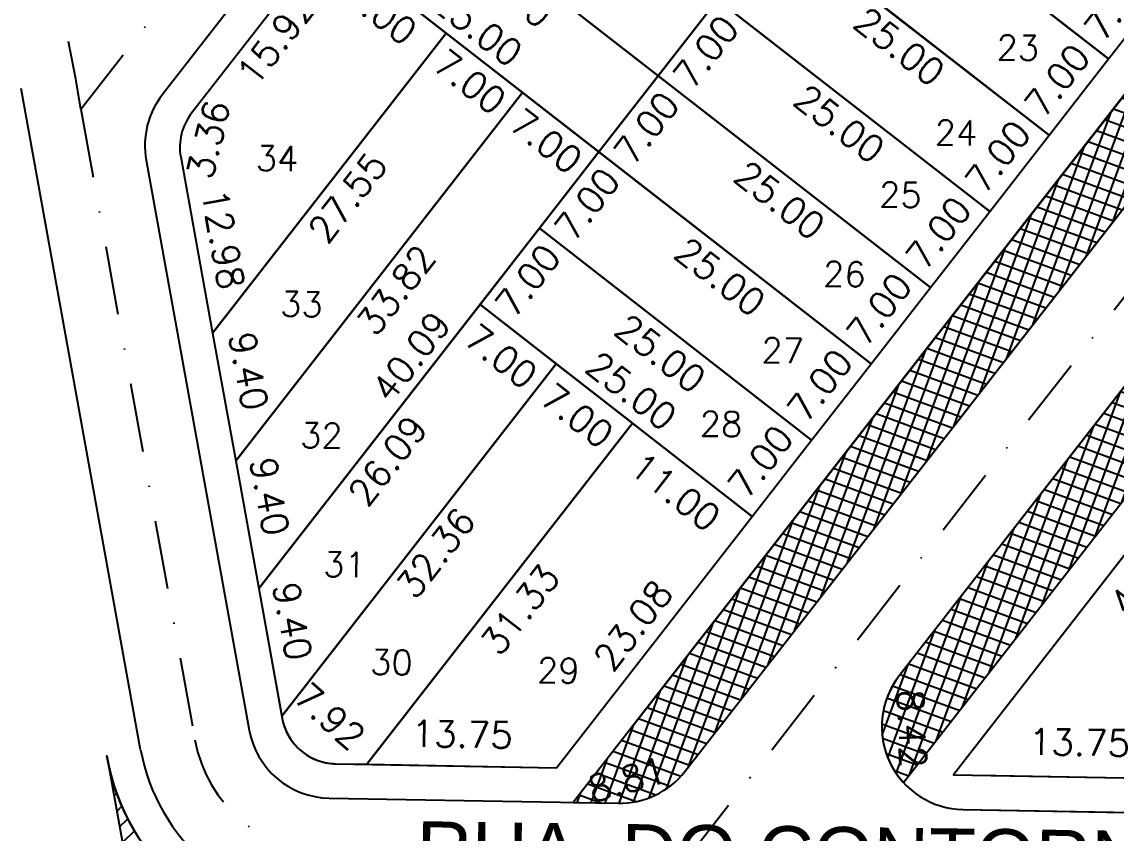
# Model space of a CAD drawing. Header units: millimetres. Extents: x -4430026 to 4783824, y 584 to 9593110.
# Drawn here: x 2117 to 2196.3, y 750.1 to 808.9 of the extents above; entities that cross this region are included whole.
import ezdxf
from ezdxf.enums import TextEntityAlignment as Align

# ---------------------------------------------------------------- set-up
doc = ezdxf.new("R2010")
doc.units = ezdxf.units.MM
doc.linetypes.add('CONTINUO', pattern=[0])
doc.linetypes.add('DASHDOT', pattern=[1, 0.5, -0.25, 0, -0.25])
for name, color, linetype in [('Bra-Rua Calçadas', 1, 'Continuous'), ('Calçada', 1, 'Continuous'), ('Cota', 8, 'Continuous'), ('Cota Curvas', 2, 'Continuous'), ('EIXO DAS VIAS', 252, 'DASHDOT'), ('Elevatórias', 30, 'Continuous'), ('Lotes', 2, 'Continuous'), ('Nomes de Ruas', 3, 'Continuous'), ('Numero de lotes', 5, 'Continuous'), ('ÁREA INSTITUCIONAL', 12, 'Continuous'), ('Área Verde Alameda etc.', 92, 'Continuous')]:
    doc.layers.add(name, color=color, linetype=linetype)
doc.styles.add('arcad1', font='romans.shx')
doc.styles.add('ARIAL', font='arial.ttf', dxfattribs={"height": 0.25})
doc.styles.add('ROMANS', font='romans.shx')
doc.dimstyles.new('BOLA100', dxfattribs={"dimscale": 0, "dimtxt": 1.9, "dimasz": 0.18, "dimexe": 0.18, "dimexo": 0.063, "dimgap": 0, "dimtad": 1, "dimzin": 4, "dimdsep": 46, "dimtxsty": 'ROMANS', "dimcen": 0.09, "dimse1": 1, "dimse2": 1, "dimsd1": 1, "dimsd2": 1, "dimclrt": 256, "dimaunit": 1, "dimadec": 4, "dimazin": 0, "dimtfac": 1.2, "dimtix": 1, "dimtmove": 2, "dimatfit": 3, "dimfxl": 1, "dimtvp": 2, "dimtolj": 1, "dimtzin": 4, "dimarcsym": 0})
pattern_1 = [(69.82082076021932, (-350710.3129513949, -9590084.730252339), (-0.8940340631347666, 0.3285716724776191), []), (159.8208207602193, (-350710.3129513949, -9590084.730252339), (-0.3285716724776191, -0.8940340631347666), [])]

# ---------------------------------------------------------------- blocks, each defined once
blk = doc.blocks.new('*D1786')
at = {"layer": 'DEFPOINTS', "color": 0}
for p in [(2139.052638216398, 814.8634582181015), (2141.050563330055, 813.3077562252172), (2129.274089364788, 802.3052636441332)]:
    blk.add_point(p, dxfattribs=at)
at = {"layer": 'Cota', "insert": (2135.411724446258, 807.6123139076421), "char_height": 1.9, "attachment_point": 5, "rotation": 52.09357718346192, "style": 'ROMANS'}
blk.add_mtext('\\A1;15.92', dxfattribs=at)
blk = doc.blocks.new('*D1808')
at = {"layer": 'DEFPOINTS', "color": 0}
for p in [(2147.731805626756, 808.1053480431925), (2149.802662675249, 806.4928569559428), (2130.803244725323, 786.3646823484938)]:
    blk.add_point(p, dxfattribs=at)
at = {"layer": 'Cota', "insert": (2140.588817766667, 796.2061790781657), "char_height": 1.9, "attachment_point": 5, "rotation": 52.09357717100353, "style": 'ROMANS'}
blk.add_mtext('\\A1;27.55', dxfattribs=at)
blk = doc.blocks.new('*D1809')
at = {"layer": 'DEFPOINTS', "color": 0}
for p in [(2153.254912155668, 803.8047324792037), (2155.244190491078, 802.2557633760999), (2132.475166231847, 777.1181457043183)]:
    blk.add_point(p, dxfattribs=at)
at = {"layer": 'Cota', "insert": (2144.104753071229, 789.4961249581331), "char_height": 1.9, "attachment_point": 5, "rotation": 52.09357717834824, "style": 'ROMANS'}
blk.add_mtext('\\A1;33.82', dxfattribs=at)
blk = doc.blocks.new('*D1810')
at = {"layer": 'DEFPOINTS', "color": 0}
for p in [(2158.24640955168, 799.9180590493553), (2158.778018690167, 799.5041169096269), (2134.147087738371, 767.8716090620048)]:
    blk.add_point(p, dxfattribs=at)
at = {"layer": 'Cota', "insert": (2145.181379617922, 784.685460095122), "char_height": 1.9, "attachment_point": 5, "rotation": 52.09357717055336, "style": 'ROMANS'}
blk.add_mtext('\\A1;40.09', dxfattribs=at)
blk = doc.blocks.new('*D3001')
at = {"layer": 'DEFPOINTS', "color": 0}
for p in [(2143.353253782714, 820.3865647484106), (2141.722392673685, 818.2921158245449), (2163.07863425369, 805.0272234417986)]:
    blk.add_point(p, dxfattribs=at)
at = {"layer": 'Cota', "insert": (2152.168737878779, 811.3620096290774), "char_height": 1.9, "attachment_point": 5, "rotation": 322.09357716842817, "style": 'ROMANS'}
blk.add_mtext('\\A1;25.00', dxfattribs=at)
blk = doc.blocks.new('*D3002')
at = {"layer": 'DEFPOINTS', "color": 0}
for p in [(2139.530315809266, 815.4769202210679), (2139.052638215466, 814.8634582181018), (2158.778018688305, 799.5041169133524)]:
    blk.add_point(p, dxfattribs=at)
at = {"layer": 'Cota', "insert": (2149.976661015212, 808.5468140265926), "char_height": 1.9, "attachment_point": 5, "rotation": 322.09357717441907, "style": 'ROMANS'}
blk.add_mtext('\\A1;25.00', dxfattribs=at)
blk = doc.blocks.new('*D3003')
at = {"layer": 'DEFPOINTS', "color": 0}
for p in [(2153.254912155668, 803.8047324792036), (2151.606940150595, 801.6883087251846), (2158.778018689236, 799.504116909627)]:
    blk.add_point(p, dxfattribs=at)
at = {"layer": 'Cota', "insert": (2154.952148387188, 800.2875653980765), "char_height": 1.9, "attachment_point": 5, "rotation": 322.09357715289326, "style": 'ROMANS'}
blk.add_mtext('\\A1;7.00', dxfattribs=at)
blk = doc.blocks.new('*D3004')
at = {"layer": 'DEFPOINTS', "color": 0}
for p in [(2147.731805624893, 808.1053480469175), (2146.083833623291, 805.9889242964591), (2153.254912155667, 803.8047324792034)]:
    blk.add_point(p, dxfattribs=at)
at = {"layer": 'Cota', "insert": (2149.42904185885, 804.5881809710671), "char_height": 1.9, "attachment_point": 5, "rotation": 322.0935771646594, "style": 'ROMANS'}
blk.add_mtext('\\A1;7.00', dxfattribs=at)
blk = doc.blocks.new('*D3005')
at = {"layer": 'DEFPOINTS', "color": 0}
for p in [(2139.052638214534, 814.8634582181015), (2137.404666212029, 812.7470344664836), (2147.731805624427, 808.1053480469177)]:
    blk.add_point(p, dxfattribs=at)
at = {"layer": 'Cota', "insert": (2142.327904885003, 810.1175438366014), "char_height": 1.9, "attachment_point": 5, "rotation": 322.0935771646594, "style": 'ROMANS'}
blk.add_mtext('\\A1;11.00', dxfattribs=at)
blk = doc.blocks.new('*D6038')
at = {"layer": 'DEFPOINTS', "color": 0}
for p in [(2150.176787559862, 788.4579038471469), (2155.699894092964, 784.1572882868836), (2153.86903852081, 781.8059945639191)]:
    blk.add_point(p, dxfattribs=at)
at = {"layer": 'Cota', "insert": (2151.691140223311, 784.7058668023199), "char_height": 1.9, "attachment_point": 5, "rotation": 322.0935772106981, "style": 'ROMANS'}
blk.add_mtext('\\A1;7.00', dxfattribs=at)
blk = doc.blocks.new('*D6039')
at = {"layer": 'DEFPOINTS', "color": 0}
for p in [(2155.69989409017, 784.1572882850211), (2161.223000622807, 779.8566727210325), (2159.392145049842, 777.5053790009238)]:
    blk.add_point(p, dxfattribs=at)
at = {"layer": 'Cota', "insert": (2157.214246753916, 780.4052512416648), "char_height": 1.9, "attachment_point": 5, "rotation": 322.09357716465945, "style": 'ROMANS'}
blk.add_mtext('\\A1;7.00', dxfattribs=at)
blk = doc.blocks.new('*D6040')
at = {"layer": 'DEFPOINTS', "color": 0}
for p in [(2161.223000622807, 779.8566727210325), (2169.902168029906, 773.0985625442602), (2168.071312461584, 770.7472688301139)]:
    blk.add_point(p, dxfattribs=at)
at = {"layer": 'Cota', "insert": (2164.315383727435, 774.8758883759739), "char_height": 1.9, "attachment_point": 5, "rotation": 322.09357716465945, "style": 'ROMANS'}
blk.add_mtext('\\A1;11.00', dxfattribs=at)
blk = doc.blocks.new('*D6041')
at = {"layer": 'DEFPOINTS', "color": 0}
for p in [(2155.745911183129, 756.2298484649992), (2141.971955097733, 755.1333340071628), (2155.721902358332, 754.8874211889248)]:
    blk.add_point(p, dxfattribs=at)
at = {"layer": 'Cota', "insert": (2148.88792524154, 757.3026529769392), "char_height": 1.9, "attachment_point": 5, "rotation": 358.97539500462346, "style": 'ROMANS'}
blk.add_mtext('\\A1;13.75', dxfattribs=at)
blk = doc.blocks.new('*D6042')
at = {"layer": 'DEFPOINTS', "color": 0}
for p in [(2169.105136517418, 773.7191781546585), (2169.902168030372, 773.0985625442604), (2155.721902352745, 754.8874211907874)]:
    blk.add_point(p, dxfattribs=at)
at = {"layer": 'Cota', "insert": (2161.265439220806, 765.1972624475791), "char_height": 1.9, "attachment_point": 5, "rotation": 52.0935771644787, "style": 'ROMANS'}
blk.add_mtext('\\A1;23.08', dxfattribs=at)
blk = doc.blocks.new('*D6043')
at = {"layer": 'DEFPOINTS', "color": 0}
for p in [(2161.223000625136, 779.856672721032), (2163.463026277128, 778.1124570102801), (2141.971955098665, 755.133334007163)]:
    blk.add_point(p, dxfattribs=at)
at = {"layer": 'Cota', "insert": (2153.087939056001, 766.3344426228826), "char_height": 1.9, "attachment_point": 5, "rotation": 52.09357717366265, "style": 'ROMANS'}
blk.add_mtext('\\A1;31.33', dxfattribs=at)
blk = doc.blocks.new('*D6044')
at = {"layer": 'DEFPOINTS', "color": 0}
for p in [(2155.699894093896, 784.157288283158), (2157.668558351483, 782.6243705128262), (2135.819009241169, 758.6250724159665)]:
    blk.add_point(p, dxfattribs=at)
at = {"layer": 'Cota', "insert": (2146.978551467282, 770.4419175488374), "char_height": 1.9, "attachment_point": 5, "rotation": 52.09357716832887, "style": 'ROMANS'}
blk.add_mtext('\\A1;32.36', dxfattribs=at)
blk = doc.blocks.new('*D6045')
at = {"layer": 'DEFPOINTS', "color": 0}
for p in [(2150.176787557068, 788.4579038452844), (2152.25073715075, 786.8430047206086), (2134.147087738371, 767.8716090620051)]:
    blk.add_point(p, dxfattribs=at)
at = {"layer": 'Cota', "insert": (2143.486322783514, 777.1335122985108), "char_height": 1.9, "attachment_point": 5, "rotation": 52.09357717331003, "style": 'ROMANS'}
blk.add_mtext('\\A1;26.09', dxfattribs=at)
blk = doc.blocks.new('*D6046')
at = {"layer": 'DEFPOINTS', "color": 0}
for p in [(2150.176787559396, 788.4579038508722), (2170.420206472479, 773.7638583520106), (2169.902168031304, 773.0985625461228)]:
    blk.add_point(p, dxfattribs=at)
at = {"layer": 'Cota', "insert": (2161.141171206069, 782.1930934622717), "char_height": 1.9, "attachment_point": 5, "rotation": 322.0935771731077, "style": 'ROMANS'}
blk.add_mtext('\\A1;25.00', dxfattribs=at)
blk = doc.blocks.new('*D6047')
at = {"layer": 'DEFPOINTS', "color": 0}
for p in [(2154.477403124316, 793.9810103793186), (2174.202783594827, 778.621669080157), (2172.530414886213, 776.4739136249037)]:
    blk.add_point(p, dxfattribs=at)
at = {"layer": 'Cota', "insert": (2163.251379620396, 784.9031487324536), "char_height": 1.9, "attachment_point": 5, "rotation": 322.0935771812453, "style": 'ROMANS'}
blk.add_mtext('\\A1;25.00', dxfattribs=at)
blk = doc.blocks.new('*D6048')
at = {"layer": 'DEFPOINTS', "color": 0}
for p in [(2158.778018689236, 799.5041169096269), (2178.503399158815, 784.1447756104658), (2176.855427157388, 782.028351860233)]:
    blk.add_point(p, dxfattribs=at)
at = {"layer": 'Cota', "insert": (2167.576391894301, 790.4575869702434), "char_height": 1.9, "attachment_point": 5, "rotation": 322.0935771646594, "style": 'ROMANS'}
blk.add_mtext('\\A1;25.00', dxfattribs=at)
blk = doc.blocks.new('*D6049')
at = {"layer": 'DEFPOINTS', "color": 0}
for p in [(2163.07863425369, 805.0272234417986), (2182.80401472327, 789.6678821389118), (2181.173153612673, 787.5734332133169)]:
    blk.add_point(p, dxfattribs=at)
at = {"layer": 'Cota', "insert": (2171.894118348682, 796.0026683240304), "char_height": 1.9, "attachment_point": 5, "rotation": 322.0935771646594, "style": 'ROMANS'}
blk.add_mtext('\\A1;25.00', dxfattribs=at)
blk = doc.blocks.new('*D6050')
at = {"layer": 'DEFPOINTS', "color": 0}
for p in [(2167.379249817213, 810.5503299776951), (2187.104630285396, 795.1909886729458), (2185.490885756715, 793.1185218808208)]:
    blk.add_point(p, dxfattribs=at)
at = {"layer": 'Cota', "insert": (2176.211850492708, 801.5477569915471), "char_height": 1.9, "attachment_point": 5, "rotation": 322.0935771646594, "style": 'ROMANS'}
blk.add_mtext('\\A1;25.00', dxfattribs=at)
blk = doc.blocks.new('*D6051')
at = {"layer": 'DEFPOINTS', "color": 0}
for p in [(2171.679865384462, 816.0734365061411), (2191.405245852178, 800.7140952032546), (2189.844508404863, 798.7097032606027)]:
    blk.add_point(p, dxfattribs=at)
at = {"layer": 'Cota', "insert": (2180.565473141453, 807.1389383708648), "char_height": 1.9, "attachment_point": 5, "rotation": 322.0935771646594, "style": 'ROMANS'}
blk.add_mtext('\\A1;25.00', dxfattribs=at)
blk = doc.blocks.new('*D6052')
at = {"layer": 'DEFPOINTS', "color": 0}
for p in [(2175.980480947519, 821.5965430401753), (2195.705861418495, 806.2372017372887), (2194.029386028599, 804.084172238738)]:
    blk.add_point(p, dxfattribs=at)
at = {"layer": 'Cota', "insert": (2184.750350764174, 812.51340734979), "char_height": 1.9, "attachment_point": 5, "rotation": 322.0935771646594, "style": 'ROMANS'}
blk.add_mtext('\\A1;25.00', dxfattribs=at)
blk = doc.blocks.new('*D6078')
at = {"layer": 'DEFPOINTS', "color": 0}
for p in [(2173.405752083307, 779.2422846887415), (2174.202783593895, 778.621669080157), (2169.902168030372, 773.0985625442605)]:
    blk.add_point(p, dxfattribs=at)
at = {"layer": 'Cota', "insert": (2170.505879841808, 777.064386391988), "char_height": 1.9, "attachment_point": 5, "rotation": 52.09357716318834, "style": 'ROMANS'}
blk.add_mtext('\\A1;7.00', dxfattribs=at)
blk = doc.blocks.new('*D6079')
at = {"layer": 'DEFPOINTS', "color": 0}
for p in [(2177.706367648779, 784.7653912160331), (2178.503399157884, 784.1447756086031), (2174.202783592032, 778.6216690801568)]:
    blk.add_point(p, dxfattribs=at)
at = {"layer": 'Cota', "insert": (2174.806495408646, 782.5874929210343), "char_height": 1.9, "attachment_point": 5, "rotation": 52.09357716318834, "style": 'ROMANS'}
blk.add_mtext('\\A1;7.00', dxfattribs=at)
blk = doc.blocks.new('*D6080')
at = {"layer": 'DEFPOINTS', "color": 0}
for p in [(2182.006983212016, 790.2884977491024), (2182.804014724667, 789.6678821389118), (2178.503399158815, 784.1447756104657)]:
    blk.add_point(p, dxfattribs=at)
at = {"layer": 'Cota', "insert": (2179.107110971883, 788.1105994541033), "char_height": 1.9, "attachment_point": 5, "rotation": 52.09357716318834, "style": 'ROMANS'}
blk.add_mtext('\\A1;7.00', dxfattribs=at)
blk = doc.blocks.new('*D6081')
at = {"layer": 'DEFPOINTS', "color": 0}
for p in [(2186.307598780334, 795.8116042789903), (2187.104630290052, 795.190988671083), (2182.804014724667, 789.6678821389118)]:
    blk.add_point(p, dxfattribs=at)
at = {"layer": 'Cota', "insert": (2183.407726539386, 793.6337059829449), "char_height": 1.9, "attachment_point": 5, "rotation": 52.09357716318834, "style": 'ROMANS'}
blk.add_mtext('\\A1;7.00', dxfattribs=at)
blk = doc.blocks.new('*D6082')
at = {"layer": 'DEFPOINTS', "color": 0}
for p in [(2190.60821434485, 801.3347108137017), (2191.405245855438, 800.7140952051171), (2187.10463028819, 795.1909886748084)]:
    blk.add_point(p, dxfattribs=at)
at = {"layer": 'Cota', "insert": (2187.708342104002, 799.1568125177845), "char_height": 1.9, "attachment_point": 5, "rotation": 52.09357716318834, "style": 'ROMANS'}
blk.add_mtext('\\A1;7.00', dxfattribs=at)
blk = doc.blocks.new('*D6083')
at = {"layer": 'DEFPOINTS', "color": 0}
for p in [(2194.908829903934, 806.8578173511424), (2195.705861421289, 806.2372017372887), (2191.405245854507, 800.7140952051174)]:
    blk.add_point(p, dxfattribs=at)
at = {"layer": 'Cota', "insert": (2192.008957662723, 804.6799190547584), "char_height": 1.9, "attachment_point": 5, "rotation": 52.09357716318834, "style": 'ROMANS'}
blk.add_mtext('\\A1;7.00', dxfattribs=at)
blk = doc.blocks.new('*D6084')
at = {"layer": 'DEFPOINTS', "color": 0}
for p in [(2199.209445472676, 812.3809238797124), (2200.006476980621, 811.7603082731854), (2195.705861419892, 806.2372017354256)]:
    blk.add_point(p, dxfattribs=at)
at = {"layer": 'Cota', "insert": (2196.309573231252, 810.2030255830558), "char_height": 1.9, "attachment_point": 5, "rotation": 52.09357716318834, "style": 'ROMANS'}
blk.add_mtext('\\A1;7.00', dxfattribs=at)
blk = doc.blocks.new('*D6203')
at = {"layer": 'DEFPOINTS', "color": 0}
for p in [(2198.247559722184, 755.571046575952), (2184.471792062266, 754.3732398376355), (2198.221739321469, 754.1273270175348)]:
    blk.add_point(p, dxfattribs=at)
at = {"layer": 'Cota', "insert": (2193.606094852077, 756.7116246987621), "char_height": 1.9, "attachment_point": 5, "rotation": 358.97539499676026, "style": 'ROMANS'}
blk.add_mtext('\\A1;13.75', dxfattribs=at)
blk = doc.blocks.new('*D6211')
at = {"layer": 'DEFPOINTS', "color": 0}
for p in [(2209.552595885923, 786.5835012067596), (2211.921870503641, 784.7386446499082), (2184.47179206506, 754.3732398376359)]:
    blk.add_point(p, dxfattribs=at)
at = {"layer": 'Cota', "insert": (2198.631904135337, 769.2171689349082), "char_height": 1.9, "attachment_point": 5, "rotation": 52.09357717174652, "style": 'ROMANS'}
blk.add_mtext('\\A1;40.82', dxfattribs=at)
blk = doc.blocks.new('*D7252')
at = {"layer": 'DEFPOINTS', "color": 0}
for p in [(2154.477403124316, 793.9810103830437, 51.85376853344381), (2156.55135272198, 792.3661112543733), (2150.176787559862, 788.457903847147, 51.85376853344381)]:
    blk.add_point(p, dxfattribs=at)
at = {"layer": 'Cota', "insert": (2153.651480480105, 790.1882129576599), "char_height": 1.9, "attachment_point": 5, "rotation": 52.0935771579244, "style": 'ROMANS'}
blk.add_mtext('\\A1;7.00', dxfattribs=at)
blk = doc.blocks.new('*D7253')
at = {"layer": 'DEFPOINTS', "color": 0}
for p in [(2158.778018686442, 799.5041169114897, 51.85376853344381), (2160.851968284106, 797.8892177828194), (2154.477403121522, 793.9810103811809, 51.85376853344381)]:
    blk.add_point(p, dxfattribs=at)
at = {"layer": 'Cota', "insert": (2157.952096043497, 795.7113194877325), "char_height": 1.9, "attachment_point": 5, "rotation": 52.0935771579244, "style": 'ROMANS'}
blk.add_mtext('\\A1;7.00', dxfattribs=at)
blk = doc.blocks.new('*D7254')
at = {"layer": 'DEFPOINTS', "color": 0}
for p in [(2163.078634249965, 805.0272234436609, 51.85376853344381), (2165.152583847918, 803.4123243147649), (2158.778018686442, 799.5041169114897, 51.85376853344381)]:
    blk.add_point(p, dxfattribs=at)
at = {"layer": 'Cota', "insert": (2162.252711607122, 801.2344260194369), "char_height": 1.9, "attachment_point": 5, "rotation": 52.0935771579244, "style": 'ROMANS'}
blk.add_mtext('\\A1;7.00', dxfattribs=at)
blk = doc.blocks.new('*D7255')
at = {"layer": 'DEFPOINTS', "color": 0}
for p in [(2167.379249814885, 810.5503299758324, 51.85376853344381), (2169.453199414901, 808.9354308453303), (2163.078634249965, 805.0272234436609, 51.85376853344381)]:
    blk.add_point(p, dxfattribs=at)
at = {"layer": 'Cota', "insert": (2166.553327173841, 806.7575325496634), "char_height": 1.9, "attachment_point": 5, "rotation": 52.0935771579244, "style": 'ROMANS'}
blk.add_mtext('\\A1;7.00', dxfattribs=at)
blk = doc.blocks.new('*D7419')
at = {"layer": 'DEFPOINTS', "color": 0}
for p in [(2123.129031376784, 755.744648441721), (2129.316513165237, 721.5248738211135), (2130.363610662987, 721.7142057722995)]:
    blk.add_point(p, dxfattribs=at)
at = {"layer": 'Cota', "insert": (2129.335699932521, 731.614344179679), "char_height": 1.9, "attachment_point": 5, "rotation": 280.2492517693656, "style": 'ROMANS'}
blk.add_mtext('\\A1;34.77', dxfattribs=at)
blk = doc.blocks.new('*D7534')
at = {"layer": 'DEFPOINTS', "color": 0}
for p in [(2283.331965566018, 914.7026763074587), (2285.097229389099, 913.3281380779638), (2156.926673039199, 752.3654745072613)]:
    blk.add_point(p, dxfattribs=at)
at = {"layer": 'Cota', "insert": (2215.675112416373, 825.206167463262), "char_height": 1.9, "attachment_point": 5, "rotation": 52.09357717481101, "style": 'ROMANS'}
blk.add_mtext('\\A1;205.75', dxfattribs=at)
blk = doc.blocks.new('*D7535')
at = {"layer": 'DEFPOINTS', "color": 0}
for p in [(2283.403515974408, 907.1489076037604), (2283.64235811947, 906.9629310630747), (2165.019290726968, 754.6201260760913)]:
    blk.add_point(p, dxfattribs=at)
at = {"layer": 'Cota', "insert": (2223.342417820264, 831.5611600798048), "char_height": 1.9, "attachment_point": 5, "rotation": 52.09357717377366, "style": 'ROMANS'}
blk.add_mtext('\\A1;193.08', dxfattribs=at)
blk = doc.blocks.new('*D7536')
at = {"layer": 'DEFPOINTS', "color": 0}
for p in [(2289.954479869792, 902.047941844959), (2291.797929321068, 900.612523687173), (2180.551012202503, 761.5454956796508)]:
    blk.add_point(p, dxfattribs=at)
at = {"layer": 'Cota', "insert": (2225.767496857197, 816.9993383344749), "char_height": 1.9, "attachment_point": 5, "rotation": 52.093577174675495, "style": 'ROMANS'}
blk.add_mtext('\\A1;178.07', dxfattribs=at)
blk = doc.blocks.new('*D7537')
at = {"layer": 'DEFPOINTS', "color": 0}
for p in [(2297.288012718497, 903.8356772237265), (2297.534239505288, 903.6439505666983), (2180.861404754092, 753.8057504334042)]:
    blk.add_point(p, dxfattribs=at)
at = {"layer": 'Cota', "insert": (2233.142694898286, 822.9444453344236), "char_height": 1.9, "attachment_point": 5, "rotation": 52.09357717471572, "style": 'ROMANS'}
blk.add_mtext('\\A1;189.91', dxfattribs=at)

msp = doc.modelspace()

# ---------------------------------------------------------------- hatches: boundary and pattern name
at = {"layer": 'Elevatórias'}
h = msp.add_hatch(dxfattribs=at)
h.set_pattern_fill('ANSI31', color=256, scale=0.3, angle=358.975395059171, style=0)
h.set_pattern_definition([(43.97539505917106, (-4711580.96226169, -10350861.02052405), (-0.6613677988558277, 0.6854552389737766), [])])
edge = h.paths.add_edge_path()
edge.add_line((2154.205371989739, 741.9124648552875), (2139.070691896008, 742.1831431203077))
edge.add_arc((2139.365741228381, 758.6805049051086), 16.49999999900432, 190.249251767811, 268.9753949971964, ccw=False)
edge.add_line((2123.129031376784, 755.744648441721), (2129.316513165702, 721.5248738211135))
edge.add_line((2129.316513165702, 721.5248738211135), (2154.316139195451, 721.6616156790892))
edge.add_line((2154.316139195451, 721.6616156790892), (2154.205371989739, 741.9124648552875))
at = {"layer": 'Área Verde Alameda etc.'}
h = msp.add_hatch(dxfattribs=at)
h.set_pattern_fill('ANSI37', color=256, scale=0.3, angle=24.82082076021936, style=0)
h.set_pattern_definition(pattern_1)
edge = h.paths.add_edge_path()
edge.add_line((2283.331965566018, 914.7026763074587), (2156.926673039199, 752.3654745072613))
edge.add_line((2156.926673039199, 752.3654745072613), (2160.177908749656, 752.3073273338864))
edge.add_arc((2160.28519940928, 758.3063679840902), 6.000000000703367, 268.9753950613105, 322.0935772378366)
edge.add_line((2165.019290726968, 754.6201260760913), (2283.64235811947, 906.9629310630748))
edge.add_arc((2278.908266806147, 910.6491729747991), 5.999999999552709, 322.0935771841562, 402.499508958402)
h = msp.add_hatch(dxfattribs=at)
h.set_pattern_fill('ANSI37', color=256, scale=0.3, angle=24.82082076021936, style=0)
h.set_pattern_definition(pattern_1)
edge = h.paths.add_edge_path()
edge.add_line((2289.954479869792, 902.047941844959), (2180.551012202503, 761.5454956796507))
edge.add_arc((2185.285103515767, 757.8592537679265), 5.999999999506781, 142.0935771838147, 222.499508959875)
edge.add_line((2180.861404754092, 753.8057504334042), (2297.534239505288, 903.6439505666981))
edge.add_arc((2294.68857118067, 898.3616999313722), 5.99999999901155, 61.68764538749977, 142.0935771557792)

# ---------------------------------------------------------------- linework, layer by layer
at = {"layer": 'Bra-Rua Calçadas'}
for p, q in [((2161.074214635288, 757.691994335551), (2279.697282024996, 910.0347993262599)), ((2293.899555965663, 898.976073587362), (2184.496088297443, 758.4736274220536))]:
    msp.add_line(p, q, dxfattribs=at)
for points in [[(2283.331965566018, 914.7026763074587), (2156.926673039199, 752.3654745072613), (2160.177908749656, 752.3073273338864, 0.2360130680783919), (2165.019290726968, 754.6201260760913), (2283.64235811947, 906.9629310630748, 0.3659773818678941)], [(2289.954479869792, 902.047941844959), (2180.551012202503, 761.5454956796507, 0.365977381879653), (2180.861404754092, 753.8057504334042), (2297.534239505288, 903.6439505666981, 0.365977381886611)]]:
    msp.add_lwpolyline(points, format="xyb", close=True, dxfattribs=at)
at = {"layer": 'Calçada', "lineweight": -3}
for p, q in [((2236.3014449895, 943.8253501933555), (2127.164282584899, 803.6649091002087)), ((2236.3014449895, 943.8253501933555), (2127.164282584899, 803.6649091002087)), ((2236.3014449895, 943.8253501933555), (2127.164282585831, 803.6649091002087)), ((2165.019290729762, 754.6201260760913), (2283.642358120402, 906.9629310630748)), ((2165.019290729762, 754.6201260760913), (2283.642358120402, 906.9629310630748)), ((2165.019290729762, 754.6201260760913), (2283.642358121333, 906.9629310649375)), ((2289.95447987212, 902.047941844959), (2180.551012204365, 761.5454956796507)), ((2289.95447987212, 902.047941844959), (2180.551012204365, 761.5454956796507)), ((2289.95447987212, 902.047941844959), (2180.551012205297, 761.5454956796507)), ((2125.589138930534, 756.1894751806299), (2116.925660510418, 804.1027117856333)), ((2125.589138930534, 756.1894751806299), (2116.925660510418, 804.1027117856333)), ((2125.994115771597, 798.9110830147306), (2133.461483098903, 757.612920740668)), ((2139.258450563402, 752.6814642567674), (2160.177908749656, 752.3073273376117)), ((2185.177812852302, 751.8602131195853), (2245.177582693157, 750.7871389985571))]:
    msp.add_line(p, q, dxfattribs=at)
for points in [[(2283.642358121333, 906.9629310649375, 0.4142135623730941), (2282.594508720898, 915.3832642883549), (2244.72177821478, 944.8731995951871, 0.4142135623732438), (2236.3014449895, 943.8253501933555), (2127.164282585831, 803.6649091002087, 0.2132666119620071), (2125.994115771597, 798.9110830147306), (2133.461483098903, 757.612920740668, 0.3576883041523522), (2139.258450563402, 752.6814642567674), (2160.177908750587, 752.3073273376117, 0.2360130680783919), (2165.019290729762, 754.6201260760913)], [(2337.29539300209, 865.1855227202664, 0.4142135623731296), (2336.247543603984, 873.6058559455464), (2298.374813095537, 903.0957912486533, 0.4142135623732439), (2289.95447987212, 902.047941844959), (2180.551012205297, 761.5454956796507, 0.6181058693087288), (2185.177812852302, 751.8602131195853), (2245.177582695485, 750.7871389948318, 0.2360130680785176), (2250.018964673263, 753.0999377370367)]]:
    msp.add_lwpolyline(points, format="xyb", close=True, dxfattribs=at)
for centre, radius, start, end in [((2131.898373901249, 799.9786671828965), 6.000000003108564, 142.0935771626085, 190.2492517293356), ((2185.285103517921, 757.8592537679265), 6.000000000000004, 142.0935771626085, 268.9753950043855), ((2185.285103517921, 757.8592537679265), 5.999999999513531, 142.0935771626085, 268.9753950043855), ((2185.285103518852, 757.8592537679265), 6.000000000000004, 142.0935771626085, 268.9753950043855), ((2139.365741228556, 758.6805049088339), 6.000000002040547, 190.2492517293356, 268.9753950043855), ((2139.365741227624, 758.6805049088339), 16.49999999999999, 190.2492517293356, 268.9753950043855), ((2139.365741227624, 758.6805049088339), 13.99999999999999, 190.2492517293356, 268.9753950043855), ((2139.365741227624, 758.6805049088339), 13.99999999999999, 190.2492517293356, 268.9753950043855), ((2160.285199416672, 758.3063679859529), 5.999999999855938, 268.9753950043855, 322.0935771626085)]:
    msp.add_arc(centre, radius, start, end, dxfattribs=at)
at = {"layer": 'Calçada'}
msp.add_arc((2139.365741227624, 758.6805049088339), 16.49999999999999, 190.2492517293356, 268.9753950043855, dxfattribs=at)
at = {"layer": 'EIXO DAS VIAS', "ltscale": 10}
for p, q in [((2121.262847056949, 802.5966301411877, 103.7075370668876), (2239.289120634423, 954.1729969904313, 103.7075370668876)), ((2165.104282165748, 748.2185812667499, 103.7075370668876), (2292.942155517509, 912.3955886438976, 103.7075370668876))]:
    msp.add_line(p, q, dxfattribs=at)
at = {"layer": 'EIXO DAS VIAS', "ltscale": 10, "elevation": 103.7075370668876}
for points in [[(2090.377599185204, 865.4754161332289, -0.1488754623271967), (2121.262847056949, 802.5966301411877, -0.1364422036879795)], [(2121.262847056949, 802.5966301411877), (2129.525311013089, 756.9011979606489, 0.3576883041523922), (2139.186923450661, 748.6821038257817), (2165.104282165748, 748.2185812667499)]]:
    msp.add_lwpolyline(points, format="xyb", dxfattribs=at)
at = {"layer": 'Elevatórias', "elevation": 51.85376853344381}
msp.add_lwpolyline([(2154.205371989739, 741.9124648552875), (2139.070691896008, 742.1831431203077, -0.3576883041524528), (2123.129031376784, 755.744648441721), (2129.316513165702, 721.5248738211135), (2154.316139195451, 721.6616156790892)], format="xyb", close=True, dxfattribs=at)
at = {"layer": 'Lotes', "lineweight": -3}
for p, q in [((2195.705861420241, 806.237201735426), (2156.255100478755, 836.9558843449245)), ((2191.405245853459, 800.7140952032546), (2151.954484911972, 831.4327778146157)), ((2187.104630289004, 795.1909886748085), (2147.653869347518, 825.9096712824444)), ((2182.804014725947, 789.6678821407745), (2143.353253783063, 820.3865647484104)), ((2178.503399159164, 784.1447756104658), (2139.052638217678, 814.8634582199643)), ((2147.731805624777, 808.1053480469177), (2130.803244725672, 786.3646823484937)), ((2153.254912156483, 803.8047324792037), (2132.475166232196, 777.1181457043181)), ((2174.202783596107, 778.6216690764318), (2154.477403123268, 793.9810103830437)), ((2169.902168030721, 773.0985625442604), (2150.176787560211, 788.457903847147)), ((2155.699894090985, 784.1572882812957), (2135.819009241519, 758.6250724159668)), ((2161.223000624088, 779.8566727210323), (2141.971955099014, 755.1333340071628))]:
    msp.add_line(p, q, dxfattribs=at)
at = {"layer": 'Lotes'}
for p, q in [((2175.980480947868, 821.5965430401752), (2195.70586141931, 806.2372017391513)), ((2195.705861421638, 806.2372017372886), (2175.980480947868, 821.5965430401752)), ((2171.679865385277, 816.0734365061412), (2191.405245854856, 800.7140952051172)), ((2191.405245853459, 800.7140952032546), (2171.679865384811, 816.0734365061412)), ((2167.37924981896, 810.5503299795578), (2163.078634253574, 805.0272234455238)), ((2167.379249819425, 810.5503299758325), (2187.104630290867, 795.1909886710832)), ((2187.104630288539, 795.1909886748085), (2167.37924981896, 810.5503299795578)), ((2163.078634253574, 805.0272234455238), (2158.778018689585, 799.5041169096271)), ((2163.078634253574, 805.0272234455238), (2182.804014725947, 789.6678821407745)), ((2182.804014725947, 789.6678821407745), (2163.078634253574, 805.0272234455238)), ((2158.778018689585, 799.5041169096271), (2154.477403125597, 793.981010381181)), ((2158.778018689585, 799.5041169096271), (2178.503399160096, 784.1447756104658)), ((2178.503399159164, 784.1447756104658), (2158.778018689585, 799.5041169096271)), ((2154.477403125597, 793.981010381181), (2150.176787557883, 788.4579038490097)), ((2154.477403125597, 793.981010381181), (2174.202783593313, 778.6216690801571)), ((2174.202783595176, 778.6216690801571), (2154.477403125597, 793.981010381181)), ((2150.176787557883, 788.4579038490097), (2155.699894090985, 784.1572882812957)), ((2209.552595886273, 786.5835012067596), (2184.471792065409, 754.3732398376355)), ((2155.699894090985, 784.1572882812957), (2161.223000624088, 779.8566727210323)), ((2161.223000623157, 779.8566727210323), (2141.971955098083, 755.1333340071628)), ((2141.971955098083, 755.1333340071628), (2155.721902354026, 754.8874211907873)), ((2184.471792065409, 754.3732398376355), (2198.221739322749, 754.1273270175348)), ((2184.471792067272, 754.3732398394982), (2198.221739324612, 754.1273270193974))]:
    msp.add_line(p, q, dxfattribs=at)
at = {"layer": 'Lotes', "linetype": 'CONTINUO', "lineweight": -3}
for p, q in [((2195.705861420241, 806.237201735426), (2175.980480949265, 821.5965430401752)), ((2175.980480949265, 821.5965430401752), (2195.705861420241, 806.237201735426)), ((2163.078634253574, 805.0272234455238), (2143.353253783063, 820.3865647484104)), ((2143.353253783063, 820.3865647484104), (2163.078634253574, 805.0272234455238)), ((2191.405245854856, 800.7140952051172), (2171.679865384811, 816.0734365061412)), ((2171.679865384811, 816.0734365061412), (2191.405245854856, 800.7140952051172)), ((2139.052638217678, 814.8634582199643), (2129.274089366068, 802.305263644133)), ((2147.731805624777, 808.1053480469177), (2139.052638217678, 814.8634582199643)), ((2139.052638217678, 814.8634582199643), (2158.778018688654, 799.5041169133524)), ((2163.078634253574, 805.0272234455238), (2167.379249818028, 810.5503299795578)), ((2167.379249818028, 810.5503299795578), (2163.078634253574, 805.0272234455238)), ((2187.104630289004, 795.1909886748085), (2167.379249818028, 810.5503299795578)), ((2167.379249818028, 810.5503299795578), (2187.104630289004, 795.1909886748085)), ((2147.731805624777, 808.1053480469177), (2130.803244725672, 786.3646823484937)), ((2130.803244725672, 786.3646823484937), (2147.731805624777, 808.1053480469177)), ((2153.254912156483, 803.8047324792037), (2147.731805624777, 808.1053480469177)), ((2158.778018688654, 799.5041169133524), (2163.078634253574, 805.0272234455238)), ((2163.078634253574, 805.0272234455238), (2158.778018688654, 799.5041169133524)), ((2182.804014725016, 789.6678821389119), (2163.078634253574, 805.0272234455238)), ((2163.078634253574, 805.0272234455238), (2182.804014725016, 789.6678821389119)), ((2153.254912156483, 803.8047324792037), (2132.475166232196, 777.1181457043181)), ((2132.475166232196, 777.1181457043181), (2153.254912156483, 803.8047324792037)), ((2158.778018688654, 799.5041169133524), (2153.254912156483, 803.8047324792037)), ((2128.493978155648, 799.1360462569187), (2130.803244725672, 786.3646823484937)), ((2134.147087736857, 767.8716090601424), (2158.778018688654, 799.5041169133524)), ((2158.778018688654, 799.5041169133524), (2154.477403123268, 793.9810103830437)), ((2178.503399159164, 784.1447756104658), (2158.778018688654, 799.5041169133524)), ((2158.778018688654, 799.5041169133524), (2178.503399159164, 784.1447756104658)), ((2154.477403123268, 793.9810103830437), (2134.147087736857, 767.8716090601424)), ((2154.477403123268, 793.9810103830437), (2150.176787560211, 788.457903847147)), ((2174.202783596107, 778.6216690764318), (2154.477403123268, 793.9810103830437)), ((2154.477403123268, 793.9810103830437), (2174.202783596107, 778.6216690764318)), ((2174.202783596107, 778.6216690764318), (2154.477403123268, 793.9810103830437)), ((2150.176787560211, 788.457903847147), (2134.147087736857, 767.8716090601424)), ((2155.699894090985, 784.1572882812957), (2150.176787560211, 788.457903847147)), ((2150.176787560211, 788.457903847147), (2169.902168030721, 773.0985625442604)), ((2130.803244725672, 786.3646823484937), (2132.475166232196, 777.1181457043181)), ((2155.699894090985, 784.1572882812957), (2135.819009241519, 758.6250724159668)), ((2135.819009241519, 758.6250724159668), (2155.699894090985, 784.1572882812957)), ((2161.223000624088, 779.8566727210323), (2155.699894090985, 784.1572882812957)), ((2141.971955099014, 755.1333340071628), (2161.223000624088, 779.8566727210323)), ((2161.223000624088, 779.8566727210323), (2141.971955099014, 755.1333340071628)), ((2132.475166232196, 777.1181457043181), (2134.147087736857, 767.8716090601424)), ((2134.147087736857, 767.8716090601424), (2135.819009241519, 758.6250724159668)), ((2134.147087736857, 767.8716090601424), (2135.848609669005, 758.4613677002976)), ((2135.819009241519, 758.6250724159668), (2135.848609669005, 758.4613677002976)), ((2139.713254645338, 755.173730043743), (2141.971955099014, 755.1333340071628)), ((2139.713254645338, 755.173730043743), (2155.721902354957, 754.8874211907873)), ((2141.971955099014, 755.1333340071628), (2155.721902354026, 754.8874211907873)), ((2186.222560207696, 754.3419279847781), (2198.221739325078, 754.1273270193974)), ((2186.22261747379, 754.3419269621859), (2215.721672195346, 753.8143470678965)), ((2186.22261747379, 754.3419269621859), (2198.221739325078, 754.1273270193974))]:
    msp.add_line(p, q, dxfattribs=at)
at = {"layer": 'Lotes'}
for points in [[(2180.281096511391, 827.1196495723466), (2175.980480946937, 821.5965430383126), (2195.705861416982, 806.2372017372886), (2200.006476980971, 811.7603082731853)], [(2147.653869347518, 825.9096712824444), (2143.353253783063, 820.3865647484104), (2163.07863425404, 805.0272234417985), (2167.379249818028, 810.5503299795578)], [(2175.980480946937, 821.5965430383126), (2171.679865382017, 816.0734365080039), (2191.405245853459, 800.7140952032546), (2195.705861418845, 806.2372017372886)], [(2143.353253783063, 820.3865647484104), (2139.052638218143, 814.8634582143764), (2147.731805625708, 808.1053480431924), (2153.254912156483, 803.8047324792037), (2158.778018688654, 799.5041169133524), (2163.078634253574, 805.0272234455238)], [(2171.679865382017, 816.0734365080039), (2167.379249816631, 810.5503299776951), (2187.104630287608, 795.1909886748085), (2191.405245853459, 800.7140952032546)], [(2167.379249818494, 810.5503299739698), (2163.078634252643, 805.0272234455238), (2182.804014725016, 789.6678821389119), (2187.104630287608, 795.1909886748085)], [(2147.731805626639, 808.1053480431924), (2130.803244725672, 786.3646823484937), (2132.475166232196, 777.1181457043181), (2153.254912156017, 803.8047324792037)], [(2163.078634252177, 805.0272234436611), (2158.778018688654, 799.5041169096271), (2178.503399159164, 784.1447756104658), (2182.804014725016, 789.6678821389119)], [(2153.254912157414, 803.8047324754784), (2132.475166232196, 777.1181457043181), (2134.147087736857, 767.8716090601424), (2150.176787560211, 788.457903847147), (2154.477403125597, 793.981010381181), (2158.778018688654, 799.5041169133524)], [(2158.778018686791, 799.5041169133524), (2154.477403124665, 793.9810103793184), (2174.202783592382, 778.6216690801571), (2178.503399159164, 784.1447756104658)], [(2154.477403124665, 793.9810103793184), (2150.176787559745, 788.4579038508723), (2169.902168030256, 773.0985625442604), (2174.202783592382, 778.6216690801571)], [(2150.176787559745, 788.4579038508723), (2134.147087736857, 767.8716090601424), (2135.819009240588, 758.6250724159668), (2155.69989409052, 784.157288285021)], [(2150.176787560211, 788.457903847147), (2134.14708773872, 767.8716090620051), (2135.819009241519, 758.6250724159668), (2155.699894090985, 784.1572882812957)], [(2209.552595885341, 786.5835012067596), (2184.471792064012, 754.3732398394982), (2198.221739320421, 754.12732702126), (2218.231763291044, 779.8253910374383)], [(2161.223000621294, 779.8566727191696), (2141.971955098083, 755.1333340071628), (2155.721902353094, 754.8874211907873), (2169.902168029324, 773.0985625442604)]]:
    msp.add_lwpolyline(points, close=True, dxfattribs=at)
for points in [[(2139.052638217678, 814.8634582199643), (2129.274089365137, 802.305263644133, 0.2132666119143201), (2128.493978154716, 799.1360462569187), (2130.803244725672, 786.3646823484937), (2147.731805624777, 808.1053480469177)], [(2155.699894090985, 784.1572882812957), (2135.819009241519, 758.6250724159668), (2135.848609667608, 758.4613677040229, 0.3420567362331291), (2139.490690230263, 755.1839163564632, 0.005680901576964811), (2139.581405801104, 755.1782640442739, 0.008245983967607614), (2139.713254637887, 755.173730043743), (2141.971955098083, 755.1333340071628), (2161.223000621294, 779.8566727191696)], [(2155.699894090985, 784.1572882812957), (2135.819009241519, 758.6250724159668), (2135.848609668539, 758.4613677058856, 0.05433801270106944), (2136.094370053952, 757.6300864369164, 0.07904317167459962), (2136.755348904861, 756.5610918924699, 0.05058991211145782), (2137.341581442264, 756.0059510376791, 0.1611711656070707), (2139.713254645338, 755.173730043743), (2141.971955099014, 755.1333340071628), (2161.223000624088, 779.8566727210323)]]:
    msp.add_lwpolyline(points, format="xyb", close=True, dxfattribs=at)
at = {"layer": 'Lotes', "linetype": 'CONTINUO', "lineweight": -3}
for centre, radius, start, end in [((2132.430150239599, 799.8477690369377), 3.999999998976713, 142.0935771626085, 190.2492517293356), ((2139.784781756216, 759.173090478454), 4.000000001065374, 190.2492517293356, 268.9753949510292), ((2139.784781755285, 759.173090478454), 4.000000000344804, 190.2492517293356, 268.9753950043855)]:
    msp.add_arc(centre, radius, start, end, dxfattribs=at)
at = {"layer": 'ÁREA INSTITUCIONAL', "linetype": 'CONTINUO'}
msp.add_lwpolyline([(2406.240595363883, 733.9043465909103, 0.414213562373095), (2402.803741204423, 737.4663731940577), (2139.070691896008, 742.1831431203077, -0.3576883041523793), (2123.129031376784, 755.744648441721), (2131.673839487006, 708.4877161868403), (2158.512514633463, 643.91883301181), (2399.2228103791, 646.6066456363092), (2405.607217372266, 646.5101598781089, -0.1015508194426048), (2404.758870612701, 651.0553223435322)], format="xyb", close=True, dxfattribs=at)
at = {"layer": 'ÁREA INSTITUCIONAL'}
msp.add_lwpolyline([(2406.240595363883, 733.9043465909103, 0.4142135623734626), (2402.803741204423, 737.4663731940577), (2139.070691896008, 742.1831431203077, -0.3576883041524527), (2123.129031376784, 755.744648441721), (2131.673839487006, 708.4877161868403), (2158.512514633463, 643.91883301181), (2399.2228103791, 646.6066456363092), (2405.607217372266, 646.5101598781089, -0.1015508194426755), (2404.758870612701, 651.0553223435322)], format="xyb", close=True, dxfattribs=at)
at = {"layer": 'Área Verde Alameda etc.'}
for p, q in [((2161.074214635288, 757.691994335551), (2279.697282024996, 910.0347993262599)), ((2293.899555965663, 898.976073587362), (2184.496088297443, 758.4736274220536))]:
    msp.add_line(p, q, dxfattribs=at)
for points in [[(2283.331965566018, 914.7026763074587), (2156.926673039199, 752.3654745072613), (2160.177908749656, 752.3073273338864, 0.2360130680783919), (2165.019290726968, 754.6201260760913), (2283.64235811947, 906.9629310630748, 0.3659773818678941)], [(2289.954479869792, 902.047941844959), (2180.551012202503, 761.5454956796507, 0.365977381879653), (2180.861404754092, 753.8057504334042), (2297.534239505288, 903.6439505666981, 0.365977381886611)]]:
    msp.add_lwpolyline(points, format="xyb", close=True, dxfattribs=at)

# ---------------------------------------------------------------- texts
at = {"layer": 'Cota', "attachment_point": 5, "style": 'ROMANS'}
for s, insert, char_height, rotation in [('\\A1;12.98', (2131.568782513483, 793.1833792925368, -51.85376853344381), 1.9, 280.24925176677255), ('\\A1;9.40', (2133.409006866381, 783.627749746714, -51.85376853344381), 1.9, 280.2492517555892), ('\\A1;9.40', (2134.934404929854, 774.5509837326149, -51.85376853344381), 1.9, 280.2492517555892), ('\\A1;9.40', (2136.586335114656, 765.5022614542881), 1.899999999999999, 280.2492517414171), ('\\A1;7.92', (2139.288067306379, 758.6211146116743), 1.899999999999999, 318.01644819125295), ('\\A1;8.42', (2181.4679446385, 757.7061715107898), 1.9, 272.296543069794), ('\\A1;8.81', (2160.825572170304, 754.0218977928648), 1.9, 15.568154156274673)]:
    msp.add_mtext(s, dxfattribs=dict(at, insert=insert, char_height=char_height, rotation=rotation))
at = {"layer": 'Cota Curvas', "insert": (2130.50537808634, 800.3978132438401, -51.85376853344381), "char_height": 1.9, "attachment_point": 5, "rotation": 76.17141446597876, "style": 'ROMANS'}
msp.add_mtext('\\A1;3.36', dxfattribs=at)
at = {"layer": 'Nomes de Ruas', "extrusion": (-0.08414482592960199, 0.0206570711663495, 0.9962393957679576), "style": 'ARIAL'}
msp.add_text('RUA  DO CONTORNO -  .', height=4, rotation=102.9674616145482, dxfattribs=at).set_placement((-1246.301912383408, 1929.706506757641, -167.0025270620571), align=Align.MIDDLE_CENTER)
at = {"layer": 'Numero de lotes', "style": 'arcad1'}
for s, p in [('23', (2189.144810851534, 807.0503875110785, 103.7075370668876)), ('24', (2184.665452251082, 800.8959942870329, 103.7075370668876)), ('34', (2135.475620576517, 799.027881056119, 103.7075370668876)), ('25', (2180.631820274853, 796.3961690366755, 103.7075370668876)), ('26', (2176.575894791504, 790.6498265471796, 103.7075370668876)), ('33', (2137.245433728081, 788.4747808631996, 103.7075370668876)), ('27', (2172.107682810967, 785.1186844595263, 103.7075370668876)), ('28', (2167.643186282703, 779.7952877656112, 103.7075370668876)), ('32', (2138.692705291194, 778.9577542450766, 103.7075370668876)), ('31', (2140.363977347371, 769.6099367831389, 103.7075370668876)), ('30', (2143.761279548855, 762.5257745478789, 103.7075370668876)), ('29', (2155.852920214516, 761.928055733491, 103.7075370668876))]:
    msp.add_text(s, height=1.799999999999999, rotation=358.9753949972398, dxfattribs=at).set_placement(p, align=Align.MIDDLE_CENTER)

# ---------------------------------------------------------------- dimensions: what is measured, and where the dimension line sits
at = {"layer": 'Cota'}
for base, p1, p2, angle, picture, middle in [((2285.097229389099, 913.3281380779638), (2156.926673039199, 752.3654745072613), (2283.331965566018, 914.7026763074587), 52.09357717481102, '*D7534', (2215.675112416373, 825.206167463262)), ((2297.288012718497, 903.8356772237265), (2180.861404754092, 753.8057504334042), (2297.534239505288, 903.6439505666981), 52.09357717471572, '*D7537', (2233.142694898286, 822.9444453344236)), ((2291.797929321068, 900.612523687173), (2180.551012202503, 761.5454956796507), (2289.954479869792, 902.047941844959), 52.09357717467549, '*D7536', (2225.767496857197, 816.9993383344749)), ((2198.247559722184, 755.571046575952), (2184.471792062266, 754.3732398376355), (2198.221739321469, 754.1273270175348), 358.9753949967603, '*D6203', (2193.606094852077, 756.7116246987621)), ((2130.363610662987, 721.7142057722995), (2123.129031376784, 755.744648441721), (2129.316513165237, 721.5248738211135), 280.2492517693664, '*D7419', (2129.335699932521, 731.614344179679))]:
    dim = msp.add_linear_dim(base=base, p1=p1, p2=p2, angle=angle, dimstyle='BOLA100', override={"dimscale": 1}, dxfattribs=at)
    dim.commit()
    dim.dimension.update_dxf_attribs({"geometry": picture, "text_midpoint": middle, "dimtype": 161})
for p1, p2, distance, picture, middle in [((2165.019290726968, 754.6201260760913), (2283.64235811947, 906.9629310630748), 0.30270917386685325, '*D7535', (2223.342417820264, 831.5611600798048)), ((2163.07863425369, 805.0272234417985), (2143.353253782714, 820.3865647484104), 2.6545101716935116, '*D3001', (2152.168737878779, 811.3620096290774)), ((2158.778018688305, 799.5041169133524), (2139.052638215466, 814.8634582181016), -0.7775033843670351, '*D3002', (2149.976661015212, 808.5468140265926)), ((2129.274089364788, 802.305263644133), (2139.052638216397, 814.8634582181016), -2.532175635782285, '*D1786', (2135.411724446258, 807.6123139076421)), ((2130.803244725323, 786.3646823484937), (2147.731805626756, 808.1053480431924), -2.624609765613325, '*D1808', (2140.588817766667, 796.2061790781657)), ((2132.475166231847, 777.1181457043181), (2153.254912155668, 803.8047324792037), -2.521216686066684, '*D1809', (2144.104753071229, 789.4961249581331)), ((2158.778018689236, 799.5041169096271), (2153.254912155668, 803.8047324792037), 2.682361130810038, '*D3003', (2154.952148387188, 800.2875653980765)), ((2134.147087738371, 767.8716090620051), (2158.778018690167, 799.5041169096271), 0.6737628448984859, '*D1810', (2145.181379617922, 784.685460095122)), ((2154.477403124316, 793.9810103793184), (2174.202783594827, 778.6216690801571), -2.7220710117706752, '*D6047', (2163.251379620396, 784.9031487324536)), ((2134.147087738371, 767.8716090620051), (2150.176787557068, 788.4579038452844), -2.6285292655801906, '*D6045', (2143.486322783514, 777.1335122985108)), ((2150.176787559862, 788.457903847147), (2155.699894092964, 784.1572882868836), -2.9800359557795377, '*D6038', (2151.691140223311, 784.7058668023199)), ((2150.176787559396, 788.4579038508723), (2169.902168031304, 773.098562546123), 0.8431976849273003, '*D6046', (2161.141171206069, 782.1930934622717)), ((2184.47179206506, 754.3732398376355), (2209.552595885923, 786.5835012067596), -3.0028249914905705, '*D6211', (2198.631904135337, 769.2171689349082)), ((2135.81900924117, 758.6250724159668), (2155.699894093896, 784.1572882831583), -2.4950903490056002, '*D6044', (2146.978551467282, 770.4419175488374)), ((2141.971955098665, 755.1333340071628), (2161.223000625136, 779.8566727210323), -2.839014506341257, '*D6043', (2153.087939056001, 766.3344426228826)), ((2155.721902352745, 754.8874211907873), (2169.902168030372, 773.0985625442604), 1.0101598727487617, '*D6042', (2161.265439220806, 765.1972624475791)), ((2141.971955097733, 755.1333340071628), (2155.721902358333, 754.8874211889247), 1.3426419534697296, '*D6041', (2148.88792524154, 757.3026529769392))]:
    dim = msp.add_aligned_dim(p1=p1, p2=p2, distance=distance, dimstyle='BOLA100', override={"dimscale": 1}, dxfattribs=at)
    dim.commit()
    dim.dimension.update_dxf_attribs({"geometry": picture, "text_midpoint": middle})
for base, p1, p2, angle, picture, middle in [((2194.029386028599, 804.084172238738), (2175.980480947519, 821.5965430401752), (2195.705861418495, 806.2372017372886), 322.0935771646594, '*D6052', (2184.750350764174, 812.51340734979)), ((2189.844508404863, 798.7097032606027), (2171.679865384462, 816.0734365061412), (2191.405245852178, 800.7140952032546), 322.0935771646594, '*D6051', (2180.565473141453, 807.1389383708648)), ((2137.404666212029, 812.7470344664836), (2147.731805624428, 808.1053480469177), (2139.052638214534, 814.8634582181016), 322.0935771646594, '*D3005', (2142.327904885003, 810.1175438366014)), ((2199.209445472676, 812.3809238797124), (2195.705861419892, 806.237201735426), (2200.006476980621, 811.7603082731853), 232.0935771631884, '*D6084', (2196.309573231252, 810.2030255830558)), ((2169.453199414901, 808.9354308453303, -51.85376853344381), (2163.078634249965, 805.0272234436611), (2167.379249814885, 810.5503299758325), 232.0935771579244, '*D7255', (2166.553327173841, 806.7575325496634, -51.85376853344381)), ((2185.490885756715, 793.1185218808208), (2167.379249817213, 810.5503299776951), (2187.104630285396, 795.1909886729459), 322.0935771646594, '*D6050', (2176.211850492708, 801.5477569915471)), ((2146.083833623291, 805.9889242964591), (2153.254912155668, 803.8047324792037), (2147.731805624893, 808.1053480469177), 322.0935771646594, '*D3004', (2149.42904185885, 804.5881809710671)), ((2194.908829903934, 806.8578173511424), (2191.405245854507, 800.7140952051172), (2195.705861421289, 806.2372017372886), 232.0935771631884, '*D6083', (2192.008957662723, 804.6799190547584)), ((2165.152583847918, 803.4123243147649, -51.85376853344381), (2158.778018686442, 799.5041169114897), (2163.078634249965, 805.0272234436611), 232.0935771579244, '*D7254', (2162.252711607122, 801.2344260194369, -51.85376853344381)), ((2181.173153612673, 787.5734332133169), (2163.07863425369, 805.0272234417985), (2182.80401472327, 789.6678821389119), 322.0935771646594, '*D6049', (2171.894118348682, 796.0026683240304)), ((2190.60821434485, 801.3347108137017), (2187.10463028819, 795.1909886748085), (2191.405245855438, 800.7140952051172), 232.0935771631884, '*D6082', (2187.708342104002, 799.1568125177845)), ((2160.851968284106, 797.8892177828194, -51.85376853344381), (2154.477403121522, 793.981010381181), (2158.778018686442, 799.5041169114897), 232.0935771579244, '*D7253', (2157.952096043497, 795.7113194877325, -51.85376853344381)), ((2176.855427157388, 782.028351860233), (2158.778018689236, 799.5041169096271), (2178.503399158815, 784.1447756104658), 322.0935771646594, '*D6048', (2167.576391894301, 790.4575869702434)), ((2186.307598780334, 795.8116042789903), (2182.804014724667, 789.6678821389119), (2187.104630290052, 795.1909886710832), 232.0935771631884, '*D6081', (2183.407726539386, 793.6337059829449)), ((2156.55135272198, 792.3661112543733, -51.85376853344381), (2150.176787559862, 788.457903847147), (2154.477403124316, 793.9810103830437), 232.0935771579244, '*D7252', (2153.651480480105, 790.1882129576599, -51.85376853344381)), ((2182.006983212016, 790.2884977491024), (2178.503399158815, 784.1447756104658), (2182.804014724667, 789.6678821389119), 232.0935771631884, '*D6080', (2179.107110971883, 788.1105994541033)), ((2177.706367648779, 784.7653912160331), (2174.202783592033, 778.6216690801571), (2178.503399157884, 784.1447756086031), 232.0935771631884, '*D6079', (2174.806495408646, 782.5874929210343)), ((2159.392145049842, 777.5053790009238), (2155.69989409017, 784.157288285021), (2161.223000622807, 779.8566727210323), 142.0935771646594, '*D6039', (2157.214246753916, 780.4052512416648)), ((2168.071312461584, 770.7472688301139), (2161.223000622807, 779.8566727210323), (2169.902168029907, 773.0985625442604), 142.0935771646594, '*D6040', (2164.315383727435, 774.8758883759739)), ((2173.405752083307, 779.2422846887415), (2169.902168030372, 773.0985625442604), (2174.202783593895, 778.6216690801571), 232.0935771631884, '*D6078', (2170.505879841808, 777.064386391988))]:
    dim = msp.add_linear_dim(base=base, p1=p1, p2=p2, angle=angle, dimstyle='BOLA100', override={"dimscale": 1}, dxfattribs=at)
    dim.commit()
    dim.dimension.update_dxf_attribs({"geometry": picture, "text_midpoint": middle})

doc.saveas('drawing.dxf')
